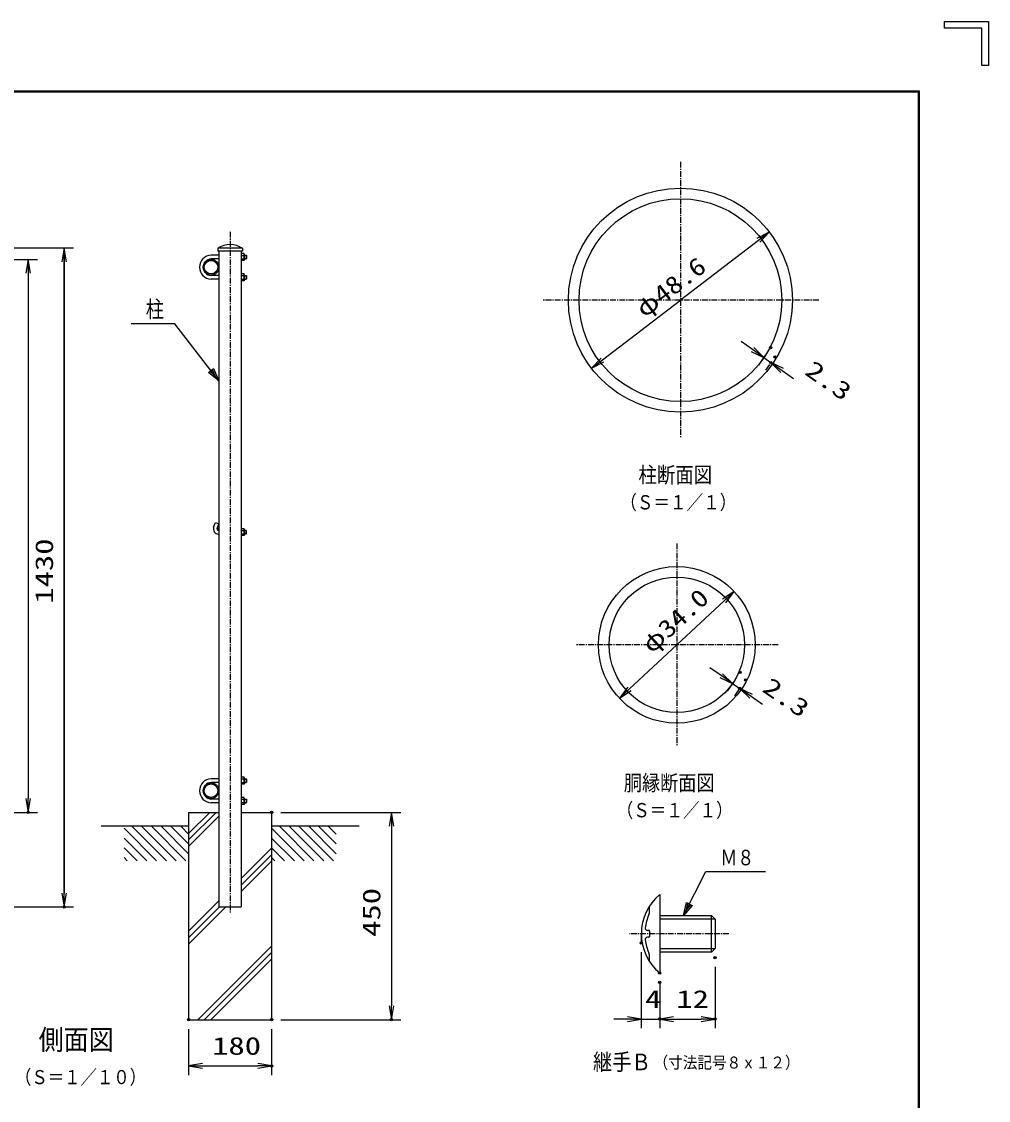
# Model space of a CAD drawing. Units: millimetres, scale not verified. Extents: x -2950 to 2950, y -2100 to 2100.
# Drawn here: x 853 to 2950, y -241 to 2100 of the extents above; entities that cross this region are included whole.
import ezdxf
from ezdxf.enums import TextEntityAlignment as Align

# ---------------------------------------------------------------- set-up
doc = ezdxf.new("R2010")
doc.units = ezdxf.units.MM
doc.header["$LTSCALE"] = 10
doc.header["$PDMODE"] = 32
doc.header["$PDSIZE"] = 5
doc.linetypes.add('USER1', pattern=[2, 1.25, -0.25, 0.25, -0.25])
for name, color, linetype, lineweight in [('0-0_1', 7, 'Continuous', 25), ('0-2_0', 7, 'Continuous', 25), ('0-4_EXTCNT-L', 4, 'Continuous', 25), ('0-5_WAKU', 7, 'Continuous', 25)]:
    doc.layers.add(name, color=color, linetype=linetype, lineweight=lineweight)
doc.layers.add('0-3_DEFPOINTS', color=7, linetype='Continuous')
doc.styles.add('ＭＳ ゴシック', font='')
doc.styles.get('ＭＳ ゴシック').set_extended_font_data('MS Gothic')

# ---------------------------------------------------------------- blocks, each defined once
blk = doc.blocks.new('DARROWS')
at = {"layer": '0-2_0', "color": 2}
blk.add_line((0, 0), (-9.991, 0), dxfattribs=at)
blk.add_lwpolyline([(-10, -1.667), (0, 0), (-10, 1.667)], dxfattribs=at)

msp = doc.modelspace()

# ---------------------------------------------------------------- linework, layer by layer
at = {"layer": '0-0_1', "color": 4, "linetype": 'USER1'}
for p, q in [((2281.93, 1795.71), (2281.93, 1195.71)), ((1305.12, 1644.16), (1305.12, 164.16)), ((2581.93, 1495.71), (1981.93, 1495.71)), ((2274.11, 967.64), (2274.12, 527.64)), ((2494.11, 747.64), (2054.11, 747.64)), ((2387.18, 120.75), (2171.17, 120.75))]:
    msp.add_line(p, q, dxfattribs=at)
at = {"layer": '0-0_1', "color": 4}
for p, q in [((945.12, 179.16), (945.12, 1609.16)), ((1335.89, 1592.56), (1340.89, 1592.56)), ((1335.89, 1585.76), (1340.89, 1585.76)), ((1335.89, 1548.56), (1340.89, 1548.56)), ((1335.89, 1541.76), (1340.89, 1541.76)), ((1339.92, 995.56), (1335.92, 995.56)), ((1339.92, 988.76), (1335.92, 988.76)), ((1335.89, 456.56), (1340.89, 456.56)), ((1335.89, 449.76), (1340.89, 449.76)), ((1335.89, 412.56), (1340.89, 412.56)), ((1335.89, 405.76), (1340.89, 405.76)), ((1215.12, 338.51), (1260.77, 384.16)), ((1215.12, 324.37), (1274.91, 384.16)), ((1215.12, 310.22), (1280.82, 375.92)), ((1091.89, 354.16), (1166.89, 279.16)), ((1113.1, 354.16), (1188.1, 279.16)), ((1134.31, 354.16), (1209.31, 279.16)), ((1155.53, 354.16), (1215.12, 294.56)), ((1176.74, 354.16), (1215.12, 315.77)), ((1197.95, 354.16), (1215.12, 336.98)), ((1411.89, 354.16), (1486.89, 279.16)), ((1433.1, 354.16), (1508.1, 279.16)), ((1454.31, 354.16), (1529.31, 279.16)), ((1475.53, 354.16), (1535.12, 294.56)), ((1496.74, 354.16), (1535.12, 315.77)), ((1517.95, 354.16), (1535.12, 336.98)), ((1075.12, 349.71), (1145.67, 279.16)), ((1075.12, 328.49), (1124.46, 279.16)), ((1395.12, 349.71), (1465.67, 279.16)), ((1395.12, 328.49), (1444.46, 279.16)), ((1075.12, 307.28), (1103.25, 279.16)), ((1329.42, 240.68), (1395.12, 306.38)), ((1395.12, 307.28), (1423.25, 279.16)), ((1075.12, 286.07), (1082.03, 279.16)), ((1329.42, 226.53), (1395.12, 292.23)), ((1395.12, 286.07), (1402.03, 279.16)), ((1329.42, 212.39), (1395.12, 278.09)), ((1215.12, 126.38), (1280.82, 192.08)), ((1215.12, 112.23), (1282.05, 179.16)), ((1215.12, 98.09), (1296.19, 179.16)), ((2357.13, 152.75), (2237.13, 152.75)), ((1235.04, -65.84), (1395.12, 94.24)), ((1249.18, -65.84), (1395.12, 80.1)), ((2237.13, 88.75), (2357.13, 88.75)), ((1263.32, -65.84), (1395.12, 65.96))]:
    msp.add_line(p, q, dxfattribs=at)
at = {"layer": '0-0_1'}
for p, q in [((1280.79, 1593.16), (1263.79, 1593.16)), ((1332.12, 1608.16), (1278.12, 1608.16)), ((1278.12, 1608.16), (1278.12, 1602.16)), ((1332.12, 1602.16), (1278.12, 1602.16)), ((1335.31, 1596.66), (1329.39, 1596.66)), ((1329.39, 1592.9), (1335.31, 1592.9)), ((1332.12, 1608.16), (1332.12, 1602.16)), ((1335.89, 1595.41), (1335.31, 1596.66)), ((1335.89, 1593.16), (1340.29, 1593.16)), ((1340.29, 1593.16), (1340.29, 1585.16)), ((1340.29, 1593.16), (1340.89, 1592.56)), ((1340.89, 1592.56), (1340.89, 1585.76)), ((1280.79, 1585.16), (1263.79, 1585.16)), ((1329.39, 1585.41), (1335.31, 1585.41)), ((1335.89, 1585.16), (1340.29, 1585.16)), ((1340.89, 1585.76), (1340.29, 1585.16)), ((1280.79, 1549.16), (1263.79, 1549.16)), ((1335.31, 1552.66), (1329.39, 1552.66)), ((1329.39, 1548.9), (1335.31, 1548.9)), ((1335.89, 1551.41), (1335.31, 1552.66)), ((1335.89, 1549.16), (1340.29, 1549.16)), ((1340.29, 1549.16), (1340.29, 1541.16)), ((1340.29, 1549.16), (1340.89, 1548.56)), ((1340.89, 1548.56), (1340.89, 1541.76)), ((1280.79, 1541.16), (1263.79, 1541.16)), ((1329.39, 1541.41), (1335.31, 1541.41)), ((1335.89, 1541.16), (1340.29, 1541.16)), ((1340.29, 1541.16), (1340.89, 1541.76)), ((1269.36, 1002.92), (1273.11, 1013.2)), ((1273.11, 1013.2), (1280.62, 1010.47)), ((1276.88, 1000.18), (1280.62, 1010.47)), ((1279.7, 996.16), (1280.82, 996.16)), ((1279.7, 988.16), (1280.82, 988.16)), ((1335.35, 999.66), (1329.42, 999.66)), ((1329.42, 995.9), (1335.35, 995.9)), ((1329.42, 988.41), (1335.35, 988.41)), ((1335.92, 998.41), (1335.35, 999.66)), ((1339.32, 996.16), (1335.92, 996.16)), ((1339.32, 988.16), (1335.92, 988.16)), ((1339.92, 995.56), (1339.32, 996.16)), ((1339.32, 996.16), (1339.32, 988.16)), ((1339.92, 988.76), (1339.32, 988.16)), ((1339.92, 995.56), (1339.92, 988.76)), ((1280.79, 457.16), (1263.79, 457.16)), ((1280.79, 449.16), (1263.79, 449.16)), ((1335.31, 460.66), (1329.39, 460.66)), ((1329.39, 456.9), (1335.31, 456.9)), ((1329.39, 449.41), (1335.31, 449.41)), ((1335.89, 459.41), (1335.31, 460.66)), ((1335.89, 457.16), (1340.29, 457.16)), ((1335.89, 449.16), (1340.29, 449.16)), ((1340.29, 457.16), (1340.29, 449.16)), ((1340.29, 457.16), (1340.89, 456.56)), ((1340.89, 449.76), (1340.29, 449.16)), ((1340.89, 456.56), (1340.89, 449.76)), ((1280.79, 413.16), (1263.79, 413.16)), ((1280.79, 405.16), (1263.79, 405.16)), ((1335.31, 416.66), (1329.39, 416.66)), ((1329.39, 412.9), (1335.31, 412.9)), ((1329.39, 405.41), (1335.31, 405.41)), ((1335.89, 415.41), (1335.31, 416.66)), ((1335.89, 413.16), (1340.29, 413.16)), ((1335.89, 405.16), (1340.29, 405.16)), ((1340.29, 413.16), (1340.29, 405.16)), ((1340.29, 413.16), (1340.89, 412.56)), ((1340.29, 405.16), (1340.89, 405.76)), ((1340.89, 412.56), (1340.89, 405.76)), ((1215.12, 384.16), (1280.82, 384.16)), ((1329.42, 384.16), (1395.12, 384.16)), ((1395.12, 384.16), (1395.12, -65.84)), ((1215.12, 354.16), (1025.12, 354.16)), ((1585.12, 354.16), (1395.12, 354.16)), ((2237.13, 205.75), (2237.13, 35.75)), ((1280.82, 179.16), (1329.42, 179.16)), ((2215.13, 170.44), (2215.13, 177.69)), ((2237.13, 160.75), (2349.14, 160.75)), ((2357.13, 152.75), (2357.13, 88.75)), ((2197.13, 120.75), (2197.13, 100.75)), ((2213.13, 128.25), (2210.44, 128.25)), ((2215.13, 126.25), (2215.13, 115.25)), ((2213.13, 113.25), (2210.44, 113.25)), ((2215.13, 63.81), (2215.13, 71.06))]:
    msp.add_line(p, q, dxfattribs=at)
for points in [[(1280.82, 1602.16), (1280.82, 384.16), (1280.82, 179.16)], [(1335.89, 1595.41), (1335.89, 1582.91), (1335.31, 1581.66), (1329.39, 1581.66)], [(1329.42, 1602.16), (1329.42, 384.16), (1329.42, 179.16)], [(1335.89, 1551.41), (1335.89, 1538.91), (1335.31, 1537.66), (1329.39, 1537.66)], [(1335.92, 998.41), (1335.92, 985.91), (1335.35, 984.66), (1329.42, 984.66)], [(1335.89, 459.41), (1335.89, 446.91), (1335.31, 445.66), (1329.39, 445.66)], [(1335.89, 415.41), (1335.89, 402.91), (1335.31, 401.66), (1329.39, 401.66)], [(1215.12, 384.16), (1215.12, -65.84), (1395.12, -65.84)], [(2349.14, 80.75), (2349.14, 160.75), (2357.13, 152.75)], [(2357.13, 88.75), (2349.14, 80.75), (2237.13, 80.75)]]:
    msp.add_lwpolyline(points, dxfattribs=at)
at = {"layer": '0-0_1', "color": 4}
for points in [[(1280.82, 1320.76), (1185.12, 1444.16), (1090.62, 1444.16)], [(1266.43, 1345.03), (1272.24, 1331.83), (1260.9, 1340.74)], [(2288.51, 160.75), (2337.13, 255.75), (2466.63, 255.75)], [(2304.38, 184.08), (2294.89, 173.21), (2298.15, 187.27)]]:
    msp.add_lwpolyline(points, dxfattribs=at)
for points in [[(1269.19, 1347.18), (1280.82, 1320.76), (1258.13, 1338.6)], [(2307.5, 182.49), (2288.51, 160.75), (2295.04, 188.87)]]:
    msp.add_lwpolyline(points, close=True, dxfattribs=at)
at = {"layer": '0-0_1'}
for centre, radius in [((2281.93, 1495.71), 243), ((2281.93, 1495.71), 220), ((1263.79, 1567.16), 17), ((1263.79, 1567.16), 14.7), ((1278.82, 999.16), 2), ((2274.11, 747.64), 170), ((2274.11, 747.64), 147), ((1263.79, 431.16), 17), ((1263.79, 431.16), 14.7)]:
    msp.add_circle(centre, radius, dxfattribs=at)
for centre, radius, start, end in [((1305.12, 1566.59), 49.57, 56.99399, 123.0064), ((1264.79, 1567.16), 26, 92.20422, 267.79578), ((1330.17, 1595.41), 5.71, 334.0202, 0), ((1323.44, 1589.16), 12.45, 342.48083, 17.5195), ((1264.79, 1567.16), 18, 93.18472, 266.81528), ((1330.17, 1582.91), 5.71, 0, 25.97979), ((1330.17, 1551.41), 5.71, 334.0202, 0), ((1323.44, 1545.16), 12.45, 342.48083, 17.5195), ((1330.17, 1538.91), 5.71, 0, 25.97979), ((1279.7, 999.16), 11, 160.00017, 270), ((1279.7, 999.16), 3, 160.00017, 270), ((1323.47, 992.16), 12.45, 342.48373, 17.51709), ((1330.21, 998.41), 5.71, 334.0199, 0), ((1330.21, 985.91), 5.71, 0, 25.9799), ((1264.79, 431.16), 26, 92.20422, 267.79578), ((1264.79, 431.16), 18, 93.18472, 266.81528), ((1330.17, 459.41), 5.71, 334.0202, 0), ((1323.44, 453.16), 12.45, 342.48083, 17.5195), ((1330.17, 446.91), 5.71, 0, 25.97979), ((1330.17, 415.41), 5.71, 334.0202, 0), ((1323.44, 409.16), 12.45, 342.48083, 17.5195), ((1330.17, 402.91), 5.71, 0, 25.97979), ((2307.45, 120.75), 110.31, 129.59747, 230.40213), ((2214.13, 177.69), 1, 0, 148.60435), ((2195.13, 170.44), 20, 336.13489, 0), ((2307.45, 120.75), 102.81, 156.13531, 172.65765), ((2210.44, 133.25), 5, 172.65716, 270), ((2213.13, 126.25), 2, 0, 90), ((2210.44, 108.25), 5, 90, 187.34283), ((2307.45, 120.75), 102.81, 187.34225, 203.86461), ((2213.13, 115.25), 2, 270, 0), ((2195.13, 71.06), 20, 0, 23.8647), ((2214.14, 63.81), 1, 211.38818, 0)]:
    msp.add_arc(centre, radius, start, end, dxfattribs=at)
at = {"layer": '0-2_0', "color": 1}
for p, q in [((625.12, 1609.16), (965.12, 1609.16)), ((645.12, 1584.16), (887.03, 1584.16)), ((195.12, 384.16), (887.03, 384.16)), ((1415.12, 384.16), (1675.12, 384.16)), ((215.12, 179.16), (965.12, 179.16)), ((2197.13, 80.75), (2197.13, -84.25)), ((2357.13, 48.75), (2357.13, -84.25)), ((2237.13, 15.75), (2237.13, -84.25)), ((2237.13, -4.25), (2237.13, -84.25)), ((1415.12, -65.84), (1675.12, -65.84)), ((1215.12, -85.84), (1215.12, -185.84)), ((1395.12, -85.84), (1395.12, -185.84))]:
    msp.add_line(p, q, dxfattribs=at)
at = {"layer": '0-2_0', "color": 2}
for p, q in [((945.12, 1579.16), (945.12, 209.16)), ((867.03, 1554.16), (867.03, 414.16)), ((1655.12, 354.16), (1655.12, -35.84)), ((2167.13, -64.25), (2137.13, -64.25)), ((2197.13, -64.25), (2237.13, -64.25)), ((2267.13, -64.25), (2297.13, -64.25)), ((2267.13, -64.25), (2327.13, -64.25)), ((1245.12, -165.84), (1365.12, -165.84))]:
    msp.add_line(p, q, dxfattribs=at)
at = {"layer": '0-3_DEFPOINTS'}
for p in [(2477.53, 1392.54), (2478.08, 1360.35), (2486.72, 1372.61), (2411.52, 687.89), (2410.65, 653.23), (2423.16, 671.33), (867.03, 384.16), (1395.12, 384.16), (945.12, 179.16), (2197.13, 100.75), (2357.13, 68.75), (2237.13, 35.75), (2237.13, 15.75), (1215.12, -65.84), (1395.12, -65.84), (1655.12, -65.84), (2237.13, -64.25), (2357.13, -64.25), (1395.12, -165.84)]:
    msp.add_point(p, dxfattribs=at)
at = {"layer": '0-4_EXTCNT-L', "color": 2}
for p, q in [((2450.98, 1625.3), (2281.93, 1495.71)), ((2112.88, 1366.13), (2281.93, 1495.71)), ((2438.03, 1388.58), (2413.51, 1405.86)), ((2462.55, 1371.29), (2478.08, 1360.35)), ((2502.6, 1343.06), (2527.12, 1325.78)), ((2376.69, 842.92), (2274.11, 747.64)), ((2171.54, 652.36), (2274.11, 747.64)), ((2370.35, 681.1), (2345.67, 698.16)), ((2395.02, 664.04), (2410.65, 653.23)), ((2435.33, 636.17), (2460, 619.11))]:
    msp.add_line(p, q, dxfattribs=at)
at = {"layer": '0-4_EXTCNT-L', "color": 1}
for p, q in [((2466.01, 1376.2), (2451.03, 1354.95)), ((2475.2, 1356.26), (2466.56, 1344)), ((2400.14, 671.44), (2383.65, 647.59)), ((2411.79, 654.87), (2399.28, 636.78))]:
    msp.add_line(p, q, dxfattribs=at)
at = {"layer": '0-5_WAKU'}
for p, q in [((2854.53, 2100.13), (2950.03, 2100.13)), ((2935.71, 2004.63), (2935.71, 2085.8)), ((-2698.64, 1948.8), (2798.7, 1948.8))]:
    msp.add_line(p, q, dxfattribs=at)
for points in [[(2935.71, 2085.8), (2854.53, 2085.8), (2854.53, 2100.13)], [(2950.03, 2100.13), (2950.03, 2004.63), (2935.71, 2004.63)], [(2798.7, 1948.8), (2798.7, -1948.54), (-2698.64, -1948.54)], [(2797.36, 1947.46), (2797.36, -1947.2), (-2697.3, -1947.2)], [(-2697.3, -1947.2), (-2697.3, 1947.46), (2797.36, 1947.46)]]:
    msp.add_lwpolyline(points, dxfattribs=at)
msp.add_lwpolyline([(-2699.97, 1950.13), (2800.03, 1950.13), (2800.03, -1949.87), (-2699.97, -1949.87)], close=True, dxfattribs=at)

# ---------------------------------------------------------------- block references
at = {"layer": '0-2_0', "xscale": 3, "yscale": 3}
for p, rotation in [((945.12, 1609.16), 90), ((867.03, 1584.16), 90), ((867.03, 384.16), 270), ((1655.12, 384.16), 90), ((945.12, 179.16), 270), ((1655.12, -65.84), 270), ((2237.13, -64.25), 180), ((2237.13, -64.25), 180), ((1215.12, -165.84), 180)]:
    msp.add_blockref('DARROWS', p, dxfattribs=dict(at, rotation=rotation))
for p in [(2197.13, -64.25), (2357.13, -64.25), (1395.12, -165.84)]:
    msp.add_blockref('DARROWS', p, dxfattribs=at)
at = {"layer": '0-4_EXTCNT-L', "xscale": 3, "yscale": 3}
for p, rotation in [((2474.79, 1643.55), 37.47184), ((2462.55, 1371.29), 324.81907), ((2089.07, 1347.88), 217.47184), ((2478.08, 1360.35), 144.81907), ((2398.67, 863.34), 42.89023), ((2395.02, 664.04), 325.33749), ((2149.56, 631.94), 222.89023), ((2410.65, 653.23), 145.33749)]:
    msp.add_blockref('DARROWS', p, dxfattribs=dict(at, rotation=rotation))

# ---------------------------------------------------------------- texts
at = {"layer": '0-0_1', "color": 4, "style": 'ＭＳ ゴシック'}
for s, height, width, p in [('柱', 36.08, 0.8, (1122.12, 1447.22)), ('柱断面図', 34.46, 0.85, (2190.93, 1089.09)), ('（Ｓ＝１／１）', 31.02, 0.85, (2151.43, 1032.25)), ('胴縁断面図', 33.96, 0.85, (2159.12, 421.11)), ('（Ｓ＝１／１）', 31.02, 0.85, (2143.62, 364.18)), ('Ｍ８', 33.65, 0.8, (2368.63, 259.27)), ('側面図', 44.18, 0.9, (889.75, -144.33)), ('継手Ｂ', 36.08, 0.85, (2092.13, -186.19)), ('（寸法記号８ｘ１２）', 25.81, 0.9, (2223.63, -179.21)), ('（Ｓ＝１／１０）', 30.65, 0.85, (838.49, -214.72))]:
    msp.add_text(s, height=height, dxfattribs=dict(at, width=width)).set_placement(p, align=Align.BOTTOM_LEFT)
at = {"layer": '0-2_0', "color": 3, "style": 'ＭＳ ゴシック', "width": 1.35}
for s, p in [('1430', (932.53, 837.16)), ('450', (1642.53, 114.16))]:
    msp.add_text(s, height=38.49, rotation=90, dxfattribs=at).set_placement(p, align=Align.BOTTOM_LEFT)
for s, p in [('4', (2205.13, -51.65)), ('12', (2273.13, -51.65)), ('180', (1266.12, -153.24))]:
    msp.add_text(s, height=38.49, dxfattribs=at).set_placement(p, align=Align.BOTTOM_LEFT)
at = {"layer": '0-4_EXTCNT-L', "color": 3, "style": 'ＭＳ ゴシック'}
for s, height, rotation, width, p in [('φ48.6', 38.48, 37.472, 1.2, (2210.75, 1446.81)), ('2.3', 38.49, 324.819, 1.35, (2542.46, 1326.71)), ('φ34.0', 38.48, 42.89, 1.2, (2227.93, 718.43)), ('2.3', 38.49, 325.337, 1.35, (2450.4, 638.63))]:
    msp.add_text(s, height=height, rotation=rotation, dxfattribs=dict(at, width=width)).set_placement(p, align=Align.BOTTOM_LEFT)

doc.saveas('drawing.dxf')
